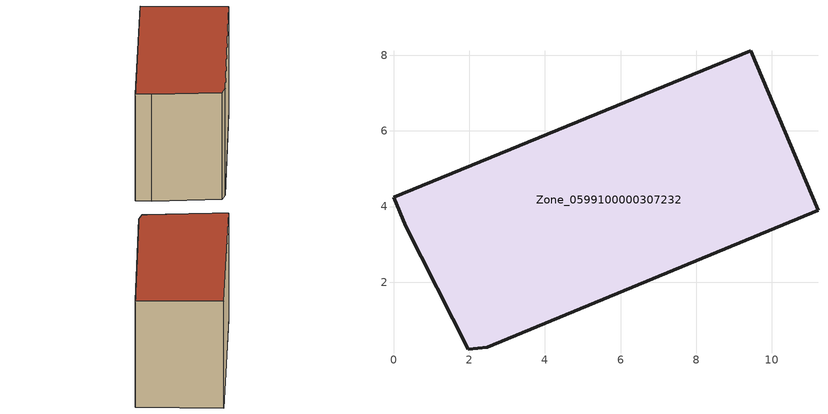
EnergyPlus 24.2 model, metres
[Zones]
Zone_0599100000307232
 floor ground (C_G): 2.47,0.28 1.98,0.23 0.33,3.48 0,4.25 9.44,8.12 11.22,3.91 z0
 wall outside (C_F): 11.22,3.91 9.44,8.12 0,4.25 0.33,3.48 1.98,0.23 2.47,0.28 11.22,3.91 z0:6.16
 roof outside (C_R): 1.98,0.23 2.47,0.28 11.22,3.91 9.44,8.12 0,4.25 0.33,3.48 z6.16
[BUILDING]
Pand.0599100000307232: North Axis=0; Terrain=City; Loads Convergence Tolerance Value=0.04; Temperature Convergence Tolerance Value=0.4; Solar Distribution=FullExterior; Maximum Number of Warmup Days=25; Minimum Number of Warmup Days=1
[Site:Location]
Rotterdam.The.Hague.AP_ZH_NLD Design_Conditions: Latitude=51.96; Longitude=4.45; Time Zone=1; Elevation=-4.5
[SITE:GROUNDTEMPERATURE:BUILDINGSURFACE]
18, 18, 18, 18, 18, 18, 18, 18, 18, 18, 18, 18
[MATERIAL] Thermal Absorptance=0.9; Solar Absorptance=0.7; Visible Absorptance=0.7
Name | Roughness | Thickness | Conductivity | Density | Specific Heat
G.TI.1946 | MediumSmooth | 0.15 | 1 | 540 | 1210
F.TI.1946 | Rough | 0.3 | 0.857143 | 1920 | 840
R.TI.1946 | MediumRough | 0.2 | 0.1 | 1500 | 1000
[CONSTRUCTION]
C_G: G.TI.1946
C_F: F.TI.1946
C_R: R.TI.1946
[ZONE]
Zone_0599100000307232: Type=1; Multiplier=1; Ceiling Height=Autocalculate; Volume=Autocalculate; Floor Area=autocalculate; Part of Total Floor Area=Yes
[ZONEINFILTRATION:DESIGNFLOWRATE]
Infil_Zone_0599100000307232: Zone or ZoneList or Space or SpaceList=Zone_0599100000307232; Schedule=AlwaysOn; Design Flow Rate Calculation Method=Flow/Area; Flow Rate per Floor Area=0.003; Constant Term Coefficient=1; Temperature Term Coefficient=0; Velocity Term Coefficient=0; Velocity Squared Term Coefficient=0
[HVACTEMPLATE:ZONE:IDEALLOADSAIRSYSTEM]
Zone_0599100000307232: Maximum Heating Supply Air Temperature=50; Minimum Cooling Supply Air Temperature=13; Maximum Heating Supply Air Humidity Ratio=0.0156; Minimum Cooling Supply Air Humidity Ratio=0.0077; Heating Limit=NoLimit; Cooling Limit=NoLimit; Dehumidification Control Type=ConstantSensibleHeatRatio; Cooling Sensible Heat Ratio=0.7; Dehumidification Setpoint=60; Humidification Control Type=None; Humidification Setpoint=30; Outdoor Air Method=None; Outdoor Air Flow Rate per Person=0.00944; Outdoor Air Flow Rate per Zone Floor Area=0; Outdoor Air Flow Rate per Zone=0; Demand Controlled Ventilation Type=None; Outdoor Air Economizer Type=NoEconomizer; Heat Recovery Type=None; Sensible Heat Recovery Effectiveness=0.7; Latent Heat Recovery Effectiveness=0.65
[ZONECONTROL:THERMOSTAT]
ThermostatControl_Zone_0599100000307232: Zone or ZoneList=Zone_0599100000307232; Control Type Schedule=DualSetpointControlType; Control 1=Thermostat_Zone_0599100000307232; Temperature Difference Between Cutout And Setpoint=0
[THERMOSTATSETPOINT:DUALSETPOINT]
Thermostat_Zone_0599100000307232: Heating Setpoint Temperature Schedule=HeatingSetpoint_Zone_0599100000307232; Cooling Setpoint Temperature Schedule=CoolingSetpoint_Zone_0599100000307232
[SCHEDULE:COMPACT]
HeatingSetpoint_Zone_0599100000307232: Through: 12/31, For: AllDays, Until: 24:00, 21
CoolingSetpoint_Zone_0599100000307232: Through: 12/31, For: AllDays, Until: 24:00, 24
DualSetpointControlType: Through: 12/31, For: AllDays, Until: 24:00, 4
AlwaysOn: Through: 12/31, For: AllDays, Until: 24:00, 1
